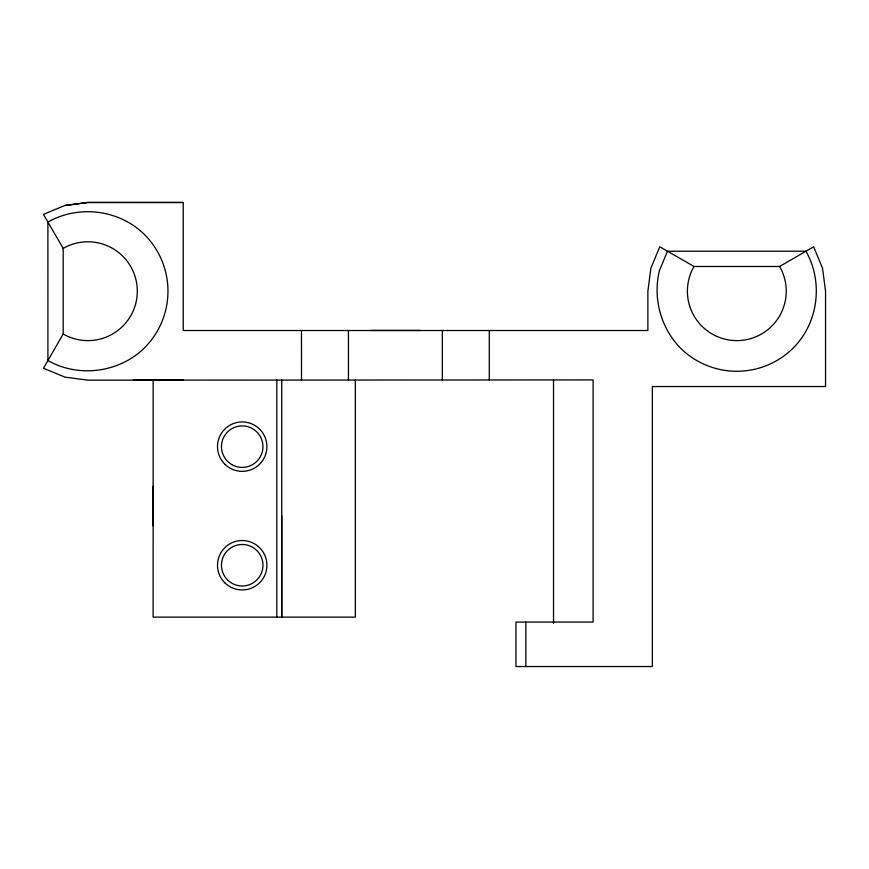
<?xml version="1.0" encoding="UTF-8"?>
<svg xmlns="http://www.w3.org/2000/svg" width="869" height="869" viewBox="0 0 869 869"><rect width="100%" height="100%" fill="white"/><g stroke="black" fill="none" stroke-linecap="round" stroke-linejoin="round"><path stroke-width="1.3" d="M133.37 379.97L153.14 379.97L153.129 617.12L355.345 617.12L355.345 379.927M281.741 515.882L281.741 617.12L281.741 379.927M348.447 379.927L348.447 330.513M442.343 379.927L442.343 330.513M489.28 379.927L489.28 330.513M63.187 334L43.472 368.25L64.903 377.124L87.888 380.155L593.103 379.927L593.103 622.063L515.969 622.063L515.969 666.545L652.358 666.545L652.358 386.542L825.55 386.542L825.55 291.202L822.519 268.206L813.645 246.785L779.612 266.49A49.414 49.414 0 0 1 736.825 340.615A49.414 49.414 0 0 1 694.027 266.49L659.777 246.785L650.903 268.206L647.872 291.202L647.872 330.513L183.229 330.513L183.229 202.477L87.867 202.455L64.871 205.486L43.45 214.361L63.187 248.404A49.414 49.414 0 0 1 137.302 291.202A49.414 49.414 0 0 1 63.187 334L63.187 248.404M47.914 222.073C78.655 204.606 119.357 209.559 144.504 234.587A80.057 80.057 0 0 1 144.504 347.817C119.357 372.682 78.645 378.058 47.914 360.548L47.893 222.062M64.903 205.497L87.888 202.477L183.229 202.477M183.229 379.927L153.14 379.97M694.027 266.49L779.612 266.49M370.683 330.437L420.107 330.437M301.478 330.513L301.51 379.927M553.52 379.927L553.52 623.279M525.854 622.063L525.854 666.545M276.798 379.927L276.798 617.12M153.129 486.227L153.129 525.767M659.484 270.509C652.684 297.85 660.614 327.559 680.21 347.817A80.057 80.057 0 0 0 793.43 347.817C818.468 322.66 823.41 281.958 805.954 251.228L667.468 251.228L659.484 270.509M224.734 582.708A24.712 24.712 0 0 0 266.077 571.628A24.712 24.712 0 0 0 235.814 541.376A24.712 24.712 0 0 0 224.734 582.708M224.734 464.111A24.701 24.701 0 0 0 266.066 453.031A24.701 24.701 0 0 0 235.814 422.779A24.701 24.701 0 0 0 224.734 464.111M227.537 579.916A20.758 20.758 0 0 0 262.253 570.607A20.758 20.758 0 0 0 236.835 545.189A20.758 20.758 0 0 0 227.537 579.916M231.827 464.611A20.758 20.758 0 0 0 262.959 446.644A20.758 20.758 0 0 0 231.827 428.667A20.758 20.758 0 0 0 231.827 464.611"/></g></svg>
